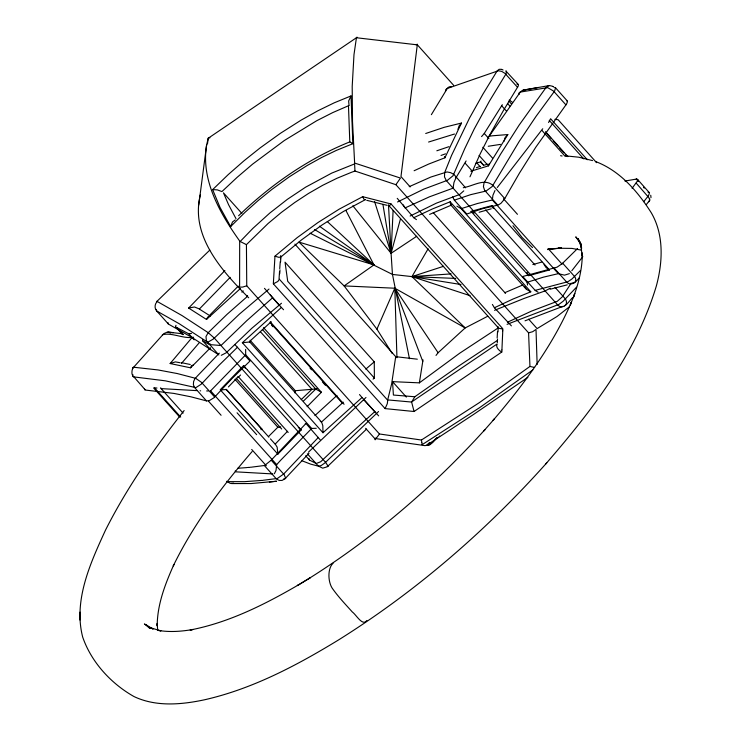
<?xml version="1.0" encoding="UTF-8"?>
<svg xmlns="http://www.w3.org/2000/svg" width="741" height="741" viewBox="0 0 741 741"><rect width="100%" height="100%" fill="white"/><g stroke="black" fill="none" stroke-linecap="round" stroke-linejoin="round"><path stroke-width="1.11" d="M504.056 141.198L505.047 137.724L507.826 134.566L492.2 135.807L489.097 136.325L487.689 137.687M466.098 160.964L456.336 177.145M650.996 197.643L650.746 195.254M246.429 244.641L246.753 285.804L379.448 433.976L421.407 440.034L479.399 402.613L529.945 366.434L528.574 332.848L395.889 184.685L354.967 171.041L351.336 172.357L336.886 178.312L322.585 185.361L308.506 193.457L294.686 202.543L281.191 212.565L268.103 223.486L246.429 244.641L240.177 241.501L252.959 228.293L269.789 213.056L287.378 199.329L305.561 187.204L331.727 173.107L354.596 163.909L354.967 171.041M316.268 428.298L311.729 428.428L280.848 460.059L276.68 464.626L276.004 470.498L274.365 473.74M546.784 462.782L545.663 464.07C485.216 531.575 415.877 591.401 339.082 639.603L337.887 640.335C296.27 665.714 252.283 688.963 204.414 699.81C181.35 704.71 155.981 706.979 134.047 696.577C111.113 683.674 91.273 662.148 82.677 637.047C73.34 600.747 90.041 563.855 104.889 531.473L105.555 530.037C127.072 487.356 154.582 448.018 184.139 410.56M497.739 326.448C497.609 330.004 504.186 327.29 502.768 330.81M247.133 369.592L243.567 365.609L220.234 389.775L277.866 454.131L277.143 447.147L275.244 444.054L287.489 431.318M79.963 620.022L80.084 612.112L79.991 617.448M175.515 326.549L175.997 325.308M456.901 206.155L461.18 208.656L527.129 282.312L527.546 285.035M502.315 104.722L484.206 133.556L481.567 136.603M397.222 198.338L413.765 217.706L432.392 208.971L450.167 201.793L450.528 204.544L451.64 205.016M444.452 156.583L444.915 157.796L428.715 164.048L414.117 170.736M502.759 330.949L501.926 349.872M542.727 128.767L497.285 187.501M393.101 210.555L391.081 253.302L392.452 274.429L409.458 358.746M501.916 350.002L501.805 352.012L414.062 411.505L385.107 408.606L273.336 283.794L274.967 256.173L297.178 237.648L318.074 222.476L339.304 209.092L362.701 196.68L391.063 203.97L502.833 328.772M498.23 327.235L497.971 331.987M497.526 331.357L497.155 338.016M210.463 390.979L245.679 354.782L245.623 349.419M283.553 309.747L281.395 307.459L242.363 342.703L322.993 432.744L322.817 425.705L321.575 422.009L343.287 402.178M279.061 278.607L279.542 271.484M497.285 342.777L497.526 339.156M200.348 194.855C190.094 235.907 221.967 271.095 248.707 297.789M279.709 273.827L279.978 269.844M279.737 268.64L280.265 261.564M280.561 261.916L280.858 257.97M162.353 334.775C171.643 332.079 183.842 339.258 193.586 337.201M280.478 258.739L280.7 255.923M374.381 378.058L287.703 281.274L285.035 262.175L374.27 361.821L374.381 378.058L373.084 379.133M328.059 466.098L325.623 462.375L214.325 338.091L208.202 332.681L226.941 314.425L247.531 296.298M457.947 129.304L459.05 125.998L461.476 123.052L444.22 127.313L425.714 133.491M423.018 359.857L419.36 382.856L392.535 381.643L393.406 395.046L414.83 396.75L458.883 365.915L497.378 340.434M294.909 244.113L395.713 356.671L391.646 383.866L387.691 399.908L411.57 402.048M144.412 388.673L144.893 389.914M198.718 205.174L206.628 144.921L208.258 138.03L209.944 137.78M207.48 143.902L208.221 138.243L356.421 37.745L417.396 44.858L453.668 85.354M191.641 338.026L170.143 363.535L190.594 367.823L191.41 365.674L193.031 365.137M206.628 144.921C200.709 180.007 220.021 213.519 239.676 240.992L239.602 287.175L242.687 287.063L246.753 285.804M649.764 198.921L649.505 199.931M309.099 458.688L309.405 460.022L316.194 463.523L320.705 461.754L345.945 437.736L374.816 411.635M294.807 392.869L295.27 390.711L250.05 340.221M230.618 226.589L244.975 212.352L258.22 200.505L271.854 189.455L289.342 176.793L307.2 165.484L321.687 157.472L336.312 150.414L352.873 143.698L351.021 95.932L334.237 102.814L317.75 110.844L301.207 120.088L280.561 133.213L260.082 147.941L243.974 160.806L228.247 174.58L212.639 189.631L219.975 207.313L230.618 226.589L232.517 221.929L235.249 219.947M168.068 322.705L168.151 323.817M202.534 339.637L202.83 341.017L209.499 344.528M160.677 387.756L161.093 388.617L196.717 390.618M235.212 470.98L235.619 471.832L272.827 473.934M156.351 309.386L156.629 310.924L179.276 323.771L207.119 341.87L208.267 341.953L213.251 339.1L239.362 314.147L269.002 289.064M400.529 218.706L391.081 253.302L352.855 205.776M638.381 181.536L637.621 179.479L649.487 192.836L648.579 195.559L643.744 201.663M224.884 270.567L188.64 308.061L206.498 319.464L207.675 317.157L209.351 316.074M637.621 180.776L632.092 188.316M375.631 438.867L375.122 439.83L374.835 438.635L365.6 428.326M548.562 122.497L550.6 118.736L587.335 159.76M366.841 620.523C362.562 626.747 356.06 614.484 352.345 612.01C345.751 604.647 338.887 597.468 333.098 589.428C327.892 583.13 327.198 568.653 333.089 563.225M465.57 187.816L453.974 174.487L450.704 172.681L447.036 171.94L430.817 177.062L409.236 186.649M469.97 176.812L480.048 154.174L489.606 135.195L503.222 110.863L518.33 85.919L518.367 84.53L505.779 70.904M444.915 157.796L461.476 123.052M132.935 374.594C131.546 376.65 131.361 368.323 133.667 367.221L163.798 333.645L167.271 332.088L170.875 333.052M392.165 353.401L376.919 329.143L394.823 288.221L465.191 327.93L487.773 316.231M507.77 321.483L507.4 322.261L531.473 311.127L557.306 301.3L562.289 296.835L571.209 283.099M414.83 396.75L411.663 401.937L496.655 344.287M649.097 200.885L648.773 201.432M452.64 196.874L454.187 199.95L466.793 214.029L482.706 208.638L498.174 205.007L500.907 203.358L504.315 199.375L519.515 172.996L535.78 147.227L566.596 103.935L567.504 101.591L566.55 100.581M504.769 198.616L493.034 185.463C484.29 177.96 474.101 185.796 463.282 187.723M385.144 408.541L387.302 403.66L387.738 400.27L279.32 279.181L277.866 281.46L273.401 283.775M431.364 114.679L447.425 88.235L449.203 86.808L451.51 86.678M428.122 248.8L411.95 276.606L392.452 274.429L310.108 233.202M470.813 171.217L488.421 165.873L507.826 134.566M379.448 433.976L377.113 437.181L375.159 438.515L424.973 445.637L429.993 444.702L435.208 439.802M281.469 303.245L251.792 328.309L226.172 352.809L221.281 355.31M285.665 478.306L284.192 474.703L271.206 460.18L305.959 423.491L320.242 439.895M429.66 442.433C422.592 448.638 432.374 444.1 434.309 440.274M435.671 439.098L435.365 439.57M494.979 190.539L492.922 195.263L492.357 199.996L558.316 273.651L564.475 275.161L569.403 273.642M465.2 163.242L472.156 171.004M489.106 136.325L520.377 91.977L522.479 90.346L525.008 90.05M475.991 163.14L480.483 161.946L481.057 161.075M456.197 177.358L453.955 182.49L453.084 188.149L429.391 196.847L405.04 207.952L403.085 204.803M365.582 199.533L343.444 211.481L322.085 224.958L301.467 239.927L280.839 257.034L280.802 256.025M437.236 437.56L436.81 438.088M378.558 411.505L324.873 462.977L321.048 465.644L318.398 466.108L322.715 468.164L327.244 466.793L366.489 429.141M391.063 203.97L389.423 205.85M497.109 344.139C495.377 346.797 498.934 350.752 501.805 352.012M565.939 104.879L553.481 91.023L547.692 87.642L520.108 92.097L519.043 92.921L519.024 94.496M351.021 95.932L348.659 100.961L349.039 105.518M463.783 190.872L459.679 194.475L436.393 203.145L410.153 216.029M436.023 355.421L438.098 352.725L465.191 327.93L411.95 276.606L443.563 266.297M541.921 130.407L565.216 156.416M582.834 256.627L571.82 270.724M648.468 201.867L646.356 204.507M636.241 183.166L648.829 197.578L649.866 200.32L648.773 201.793M181.35 363.553L199.079 342.944M395.889 184.685L400.483 178.081L354.624 163.048L352.512 121.617L352.197 86.456L353.985 54.667L356.486 37.365L357.236 37.282M545.663 464.07C591.383 411.283 635.973 353.948 656.313 286.1C662.806 262.203 664.14 234.925 651.32 212.843C637.751 191.428 619.791 170.587 595.375 161.473M252.116 451.556C221.772 486.605 193.642 524.091 173.264 565.902L173.931 564.475C165.262 583.834 157.259 604.387 157.194 625.913L157.212 623.403L157.601 629.378M280.839 257.034L278.764 257.322L275.041 256.201M261.119 429.743L261.805 428.974L226.542 389.599M365.971 397.491L308.413 452.195M234.814 344.491L250.013 361.024L231.785 378.781L214.066 397.685L209.231 400.686L206.6 400.918L190.854 396.796L173.903 393.415L145.393 390.044L132.639 375.446L132.658 376.243L133.445 376.854L165.4 380.837L195.893 387.626L201.395 384.07L219.03 365.257L237.546 347.186M262.62 480.344L277.384 478.464L283.627 474.045M308.997 453.26L285.053 478.742L282.043 480.427L279.181 480.409L276.504 479.038L264.324 465.515L252.144 467.071M283.516 474.175L318.38 437.375M271.132 460.263L264.713 465.413M199.431 308.96L230.192 277.347M277.866 454.131L301.189 429.956L297.53 425.871M190.594 367.823L210.472 347.751M576.47 287.23L563.095 301.272L559.02 304.347L507.057 324.345M210.074 314.768L238.213 286.128M572.376 298.327L573.803 296.826M228.385 386.95L238.435 376.539M572.626 297.613C568.755 301.216 563.577 310.914 557.714 304.996L446.425 180.711L444.507 176.951L444.628 172.634L451.556 155.434L469.516 118.051L482.947 94.107L497.137 70.932L499.082 69.339L501.537 69.293M307.126 406.679L321.418 392.267L263.537 327.642M249.624 341.999L242.363 342.703M209.722 344.472L210.249 343.935M239.176 376.382L240.547 374.983M268.446 436.588L277.847 427.233L280.728 426.918M577.628 248.485L562.243 263.611L557.065 267.168L522.738 276.504L535.345 290.574L538.049 292.195M219.336 353.142L197.458 375.928L194.753 379.031L193.596 381.569L193.392 384.616L194.383 387.33L206.47 400.89M209.805 250.088L156.749 301.55M206.498 319.464L240.473 288.481M580.518 270.428L571.95 278.986L567.93 281.71L535.159 290.379M303.477 401.038L315.768 389.053L317.092 388.664M579.092 277.903C576.452 281.561 571.033 286.832 566.689 282.108L554.287 268.233M301.263 399.566L311.952 389.303L316.472 388.895M322.993 432.744L362.034 397.509L375.029 412.015M365.489 199.644L364.063 199.431L362.729 196.745M238.583 215.751C270.789 184.741 308.182 158.611 349.798 141.901L348.492 106.204M250.226 340.869L271.215 321.705M314.916 415.571L336.96 395.453M564.401 305.876C567.356 304.783 566.772 300.744 565.216 298.706L554.972 287.267M436.616 438.283L436.06 438.709M246.753 296.252L247.605 295.492M416.072 44.756L417.368 44.201L400.974 176.599L410.199 186.908M365.822 369.129L374.27 361.821M241.853 292.121L243.261 290.917M281.395 307.459L272.66 297.715L246.799 320.658L220.994 345.528L209.62 344.584M569.384 306.839L556.991 316.518L537.095 328.606L528.639 319.158M419.36 382.856L459.837 353.114L497.961 328.059M532.798 369.944L479.742 407.569L422.12 444.674M436.116 438.635L437.598 437.551M439.08 436.477L439.672 436.041M527.851 377.354L473.425 414.543L426.594 445.304M550.276 288.193L545.154 290.889M416.757 236.24L391.081 253.302L374.603 201.654M309.905 577.952L297.4 585.557L309.905 577.952L308.71 578.684C374.085 537.596 433.198 486.781 484.985 429.576L483.854 430.864L494.312 418.98L493.08 420.416C523.831 384.403 552.61 345.806 571.45 302.078L570.264 305.097L574.812 293.538L573.608 296.641C578.804 282.645 582.454 267.946 582.287 252.922L582.231 256.33L580.768 244.9L581.648 248.235L578.054 238.556L581.435 244.697M170.143 363.535L175.395 361.895L180.165 362.738M298.734 584.732C264.824 604.471 228.997 622.542 190.159 630.007L192.966 629.48C181.406 631.471 169.494 632.379 157.87 630.332L160.936 630.85L150.173 627.692L153.165 629.053L144.412 623.968L149.914 628.136L146.31 624.895L149.321 628.016M492.395 304.449L494.414 307.756L513.031 299.021L530.806 291.834L450.167 201.793M188.64 308.061L194.475 306.987L199.422 308.969M191.521 333.357L188.835 333.839L194.161 339.813M504.704 292.723L522.896 284.942M429.613 214.399L451.454 205.1M489.134 163.752L488.421 165.873M525.045 320.807L562.919 306.348M233.721 483.169L230.294 483.391L226.635 481.298M348.798 105.611L332.774 112.576L316.657 120.764L284.387 140.484L252.579 164.15L237.129 177.34L221.92 191.586L217.345 189.881L212.741 189.613M454.409 200.144L470.581 194.679L486.087 191.03L492.117 186.575L519.321 141.262L536.132 116.235L554.666 91.004L555.528 87.771L567.384 101.054M441.034 155.443L445.508 153.841M428.585 142.04L454.483 134.028M436.838 150.784L448.953 146.672M493.877 208.156L492.478 207.767L491.848 205.665L549.47 269.956L528.666 275.708L525.304 271.956M461.18 208.656L477.324 203.534L492.357 199.996M527.129 282.312L543.283 277.19L558.316 273.651M476.389 167.688L480.224 166.401M545.098 290.907L523.924 298.503L494.534 310.322M474.555 215.279L471.035 211.361L491.848 205.609M479.14 212.25L491.246 208.814M455.456 177.608L456.085 177.423M532.853 264.565L541.856 262.027M483.984 165.224L487.55 164.206M550.1 289.231L567.236 284.85M226.45 389.516L222.532 389.757M488.245 146.264L500.471 144.384M572.367 282.988C576.544 283.497 576.554 278.542 574.414 276.337L562.66 263.212M624.904 181.045L636.714 179.026M516.857 84.103L518.357 84.502M552.805 86.336L549.461 85.539L523.155 90.133L537.114 87.753M497.739 205.118L484.586 190.261L483.428 186.667L484.04 182.907L500.379 154.489L519.108 125.146L545.061 88.901L547.164 86.493L549.461 85.539M305.292 423.62L305.959 423.5M547.488 249.578L561.215 248.003L558.482 248.235L571.987 248.411L581.583 250.18M285.22 478.566L283.896 478.779M647.995 192.206L649.283 192.475M209.555 316.036L210.055 316.018M269.409 482.067L276.55 481.233L251.162 483.54L231.488 483.567M261.101 429.048L261.805 428.974M251.394 467.145L250.263 467.265M261.879 480.418L244.391 481.678L227.394 481.613M551.628 248.911L548.951 249.171L561.215 248.003M528.574 332.848L532.631 331.727L536.012 329.43L537.142 364.461M249.513 467.339L247.624 467.515M246.864 467.59L237.685 468.284M295.27 390.711L311.952 389.303L260.378 331.709M451.158 273.892L411.95 276.606L470.109 295.678M534.632 367.48L529.945 366.434M222.448 389.757L221.522 389.775M208.332 390.97L206.646 390.961M311.637 428.428L245.679 354.782M179.618 416.998L153.6 387.941L156.972 388.025M554.639 87.429L555.546 87.799M200.672 390.831L200.098 390.813M455.78 278.431L411.95 276.606L461.004 284.535M636.806 179.035L637.612 179.452M565.578 155.851L578.601 157.185L592.55 160.593M167.79 332.07L182.277 333.737M168.568 332.135L173.274 332.626L172.032 332.496M395.713 356.671L417.331 359.19M554.907 119.31L558.13 119.736L596.588 162.677M156.907 301.3L182.064 315.592L208.184 332.663L205.989 336.59L206.396 340.74L218.827 354.939M327.253 466.182L327.837 466.274M397.519 201.978L423.695 189.159L447.416 180.313L453.01 175.784L464.746 148.654L474.194 129.054L489.468 101.082L506.122 73.702L506.409 71.145M560.567 155.703L562.113 155.999M181.471 362.664L190.252 364.498M474.101 213.149L471.035 211.361M366.739 200.311L387.191 205.359M530.806 291.834L526.49 289.379L524.498 286.369M502.046 69.469L503.065 70.024M301.967 460.772L310.655 464.125L318.435 466.163L307.385 453.835M320.288 421.444L321.437 421.935L249.374 341.471M416.442 219.632L413.765 217.706M511.401 325.873L494.414 307.756M349.937 141.939L352.873 143.698M549.47 269.956L546.163 267.696L544.302 264.898M188.779 333.82L175.793 327.031L182.471 334.487M321.418 392.267L315.768 389.053L262.379 329.43M314.555 229.543L373.955 264.917L344.13 285.906L298.966 242.094L373.955 264.917L345.927 210.472M199.783 309.349L210.018 315.823M298.299 427.446L301.189 429.956M216.974 353.67L191.613 337.257L168.466 324.113L156.684 310.951C154.323 308.599 154.702 303.829 156.944 301.957M509.224 100.072L512.55 102.397M319.399 226.172L373.955 264.917L327.327 221.578M553.129 86.558L553.731 87.049M532.547 247.605L522.081 237.481L512.957 225.718M378.67 415.868L363.812 399.705M237.064 412.793L256.664 434.671M247.494 369.991L297.261 425.566M524.711 271.289L475 215.779M389.192 205.933L498.415 327.902M636.176 179.072L636.908 179.896M643.531 187.288L644.262 188.103M549.285 120.431L583.723 158.889M517.598 87.373L504.917 73.34L501.685 71.377L498.332 70.756L447.156 88.494L445.739 89.67L445.452 91.541M545.506 131.657L567.856 156.629M546.626 133.473L551.285 138.669M553.277 140.901L557.936 146.107M559.27 147.589L563.929 152.794M565.92 155.017L567.254 156.508M508.984 101.193L511.299 103.777M507.557 103.481L509.864 106.065M501.842 105.944L506.288 110.918M484.271 133.454L488.884 138.595M482.845 147.274L492.469 158.028M479.094 155.48L487.532 164.91M481.743 163.02L483.28 164.743M480.483 161.946L483.558 165.373M476.546 162.622L480.307 166.818M503.482 198.718L517.45 214.316M548.062 248.504L562.039 264.102M485.661 209.898L535.048 265.046M450.713 204.868L525.869 288.786M433.272 212.667L505.566 293.399M241.899 213.436L223.458 192.845L228.589 204.748L236.009 218.678M392.535 381.643L406.364 397.093M279.431 305.487L264.481 288.342M270.243 321.835L344.074 404.28M270.187 322.585L342.175 402.974M271.447 325.003L272.984 326.725M310.016 368.073L311.553 369.796M322.354 381.856L325.438 385.301M238.056 376.409L288.212 432.42M202.932 341.082L210.657 349.706M236.138 378.16L281.691 429.03M305.635 455.761L309.497 460.078M234.925 379.299L277.847 427.233M177.053 327.596L178.59 329.31M181.675 332.755L183.222 334.478M176.793 327.828L182.962 334.719M225.996 389.257L268.918 437.19M270.456 438.894L275.05 444.035M210.722 390.979L276.68 464.626M214.677 397.046L201.395 382.282L195.689 378.345L177.303 373.557L158.083 369.944L133.658 367.221L132.75 367.564L132.806 368.666M208.453 401.159L221.096 415.275M251.699 449.454L266.343 465.802M161.13 388.617L183.092 413.135M154.674 388.006L180.693 417.063M272.614 297.66L270.289 294.946M243.567 365.609L245.28 368.249M362.034 397.509L359.505 394.555M528.629 275.661L527.046 272.336M579.897 241.89L575.766 236.842L580.805 243.817M376.919 329.143L344.13 285.906L394.823 288.221L438.098 352.725M341.888 402.215L342.277 402.798M422.759 361.376L394.823 288.221L396.944 357.746M544.255 264.759L544.135 264.268M414.062 411.505L411.644 402.15M421.425 440.135L421.805 442.173M382.94 204.488L391.081 253.302L388.497 204.803M421.87 442.572L422.111 444.313"/></g></svg>
